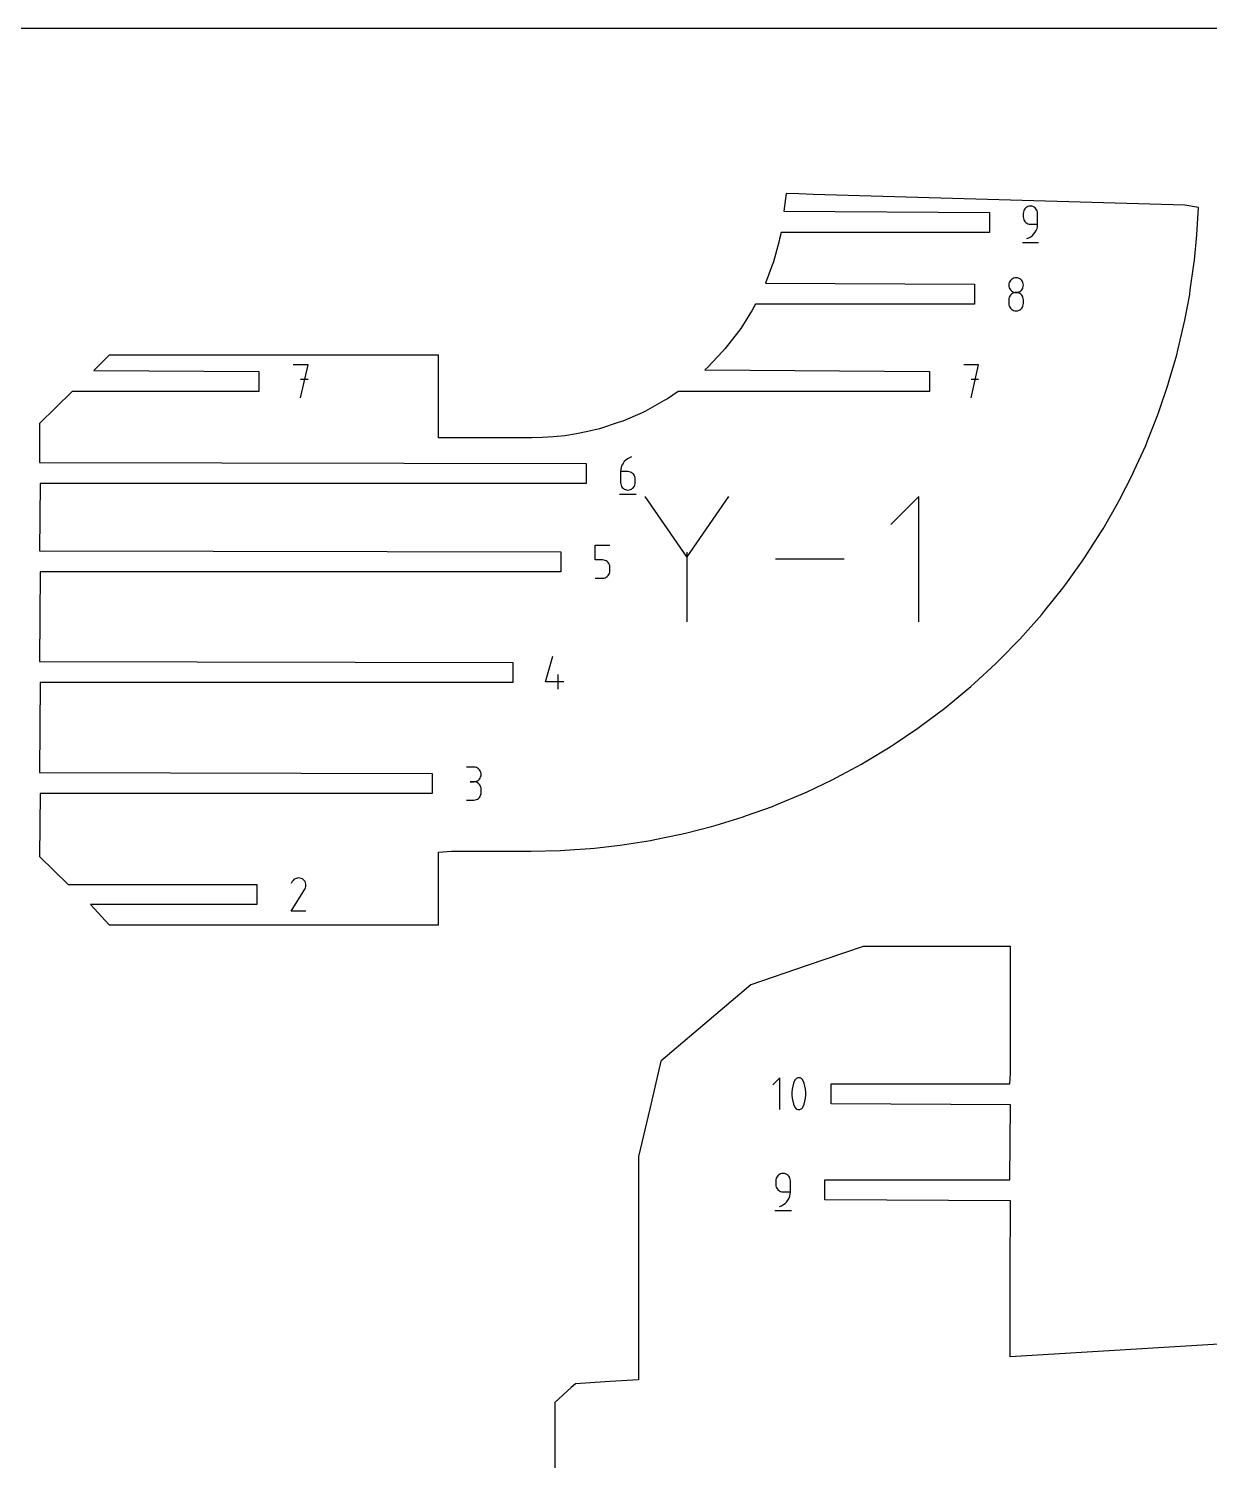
# Model space of a CAD drawing. Extents: x 0 to 900, y 0 to 1000.
# Drawn here: x 296.8 to 468.1, y 792.3 to 1000 of the extents above; entities that cross this region are included whole.
import ezdxf

# ---------------------------------------------------------------- set-up
doc = ezdxf.new("R2010")
doc.units = 0

msp = doc.modelspace()

# ---------------------------------------------------------------- linework, layer by layer
at = {"layer": 'annotation', "color": 1}
for p, q in [((441.937645, 974.228193), (441.761202, 974.179604)), ((442.124989, 974.245048), (441.937645, 974.228193)), ((442.312721, 974.228193), (442.124989, 974.245048)), ((442.124989, 974.245048), (442.124989, 974.245048)), ((442.489371, 974.179604), (442.312721, 974.228193)), ((441.098028, 973.387544), (441.081176, 973.199761)), ((441.081176, 973.199761), (441.081176, 972.677117)), ((441.081176, 972.677117), (441.081176, 972.677117)), ((441.081176, 972.677117), (441.098028, 972.489344)), ((441.146603, 973.564329), (441.098028, 973.387544)), ((441.098028, 972.489344), (441.146603, 972.312586)), ((441.223925, 973.727153), (441.146603, 973.564329)), ((441.146603, 972.312586), (441.223925, 972.149801)), ((441.327021, 973.873056), (441.223925, 973.727153)), ((441.223925, 972.149801), (441.327021, 972.003945)), ((441.452915, 973.999073), (441.327021, 973.873056)), ((441.598633, 974.102244), (441.452915, 973.999073)), ((441.761202, 974.179604), (441.598633, 974.102244)), ((442.652, 974.102244), (442.489371, 974.179604)), ((442.79767, 973.999073), (442.652, 974.102244)), ((442.923443, 973.873056), (442.79767, 973.999073)), ((443.02638, 973.727153), (442.923443, 973.873056)), ((443.103545, 973.564329), (443.02638, 973.727153)), ((443.151998, 973.387544), (443.103545, 973.564329)), ((443.168802, 973.199761), (443.151998, 973.387544)), ((443.168802, 971.632125), (443.168802, 973.199761)), ((443.168802, 973.199761), (443.168802, 973.199761)), ((441.327021, 972.003945), (441.452915, 971.877976)), ((441.452915, 971.877976), (441.598633, 971.774852)), ((441.598633, 971.774852), (441.761202, 971.697531)), ((441.761202, 971.697531), (441.937645, 971.648969)), ((441.937645, 971.648969), (442.124989, 971.632125)), ((442.124989, 971.632125), (443.168802, 971.632125)), ((442.421766, 969.991733), (442.63823, 970.208834)), ((442.63823, 970.208834), (442.821686, 970.453563)), ((442.821686, 970.453563), (442.969302, 970.722087)), ((442.969302, 970.722087), (443.078248, 971.010576)), ((443.078248, 971.010576), (443.145692, 971.315199)), ((443.145692, 971.315199), (443.168802, 971.632125)), ((440.950736, 968.956929), (443.301011, 968.956929)), ((441.60264, 969.544498), (441.90114, 969.655734)), ((441.60264, 969.544498), (441.60264, 969.544498)), ((441.90114, 969.655734), (442.175126, 969.806089)), ((442.175126, 969.806089), (442.421766, 969.991733)), ((439.851701, 963.832053), (439.671482, 963.782465)), ((440.043088, 963.84926), (439.851701, 963.832053)), ((440.234475, 963.832053), (440.043088, 963.84926)), ((440.043088, 963.84926), (440.043088, 963.84926)), ((440.414693, 963.782465), (440.234475, 963.832053)), ((438.994389, 962.975727), (438.97719, 962.784867)), ((438.97719, 962.784867), (438.97719, 962.784867)), ((438.97719, 962.784867), (438.994399, 962.593112)), ((439.043967, 963.155555), (438.994389, 962.975727)), ((438.994399, 962.593112), (439.044002, 962.412586)), ((439.122893, 963.3213), (439.043967, 963.155555)), ((439.044002, 962.412586), (439.12296, 962.246316)), ((439.228138, 963.469914), (439.122893, 963.3213)), ((439.12296, 962.246316), (439.228237, 962.097327)), ((439.356671, 963.598345), (439.228138, 963.469914)), ((439.228237, 962.097327), (439.356794, 961.968644)), ((439.505462, 963.703546), (439.356671, 963.598345)), ((439.356794, 961.968644), (439.505596, 961.86329)), ((439.671482, 963.782465), (439.505462, 963.703546)), ((439.505596, 961.86329), (439.671603, 961.784293)), ((439.671603, 961.784293), (439.85178, 961.734676)), ((439.85178, 961.734676), (440.043088, 961.717465)), ((440.043088, 961.717465), (440.234395, 961.734676)), ((440.234395, 961.734676), (440.414572, 961.784293)), ((440.414572, 961.784293), (440.580579, 961.86329)), ((440.580713, 963.703546), (440.414693, 963.782465)), ((440.580579, 961.86329), (440.729381, 961.968644)), ((440.729505, 963.598345), (440.580713, 963.703546)), ((440.729381, 961.968644), (440.857939, 962.097327)), ((440.858038, 963.469914), (440.729505, 963.598345)), ((440.857939, 962.097327), (440.963215, 962.246316)), ((440.963282, 963.3213), (440.858038, 963.469914)), ((440.963215, 962.246316), (441.042174, 962.412586)), ((441.042208, 963.155555), (440.963282, 963.3213)), ((441.042174, 962.412586), (441.091776, 962.593112)), ((441.091786, 962.975727), (441.042208, 963.155555)), ((441.091776, 962.593112), (441.108985, 962.784867)), ((441.108985, 962.784867), (441.091786, 962.975727)), ((441.108985, 962.784867), (441.108985, 962.784867)), ((438.994389, 960.84203), (438.97719, 960.650363)), ((438.97719, 960.650363), (438.97719, 960.119371)), ((438.97719, 960.119371), (438.97719, 960.119371)), ((438.97719, 960.119371), (438.994399, 959.927719)), ((439.043967, 961.022485), (438.994389, 960.84203)), ((438.994399, 959.927719), (439.044002, 959.74747)), ((439.122893, 961.188703), (439.043967, 961.022485)), ((439.044002, 959.74747), (439.12296, 959.581601)), ((439.228138, 961.337654), (439.122893, 961.188703)), ((439.356671, 961.466313), (439.228138, 961.337654)), ((439.505462, 961.571651), (439.356671, 961.466313)), ((439.671482, 961.65064), (439.505462, 961.571651)), ((439.851701, 961.700254), (439.671482, 961.65064)), ((440.043088, 961.717465), (439.851701, 961.700254)), ((440.234475, 961.700264), (440.043088, 961.717465)), ((440.043088, 961.717465), (440.043088, 961.717465)), ((440.043088, 961.717465), (440.043088, 961.717465)), ((440.414693, 961.650675), (440.234475, 961.700264)), ((440.580713, 961.571717), (440.414693, 961.650675)), ((440.729505, 961.466412), (440.580713, 961.571717)), ((440.858038, 961.337778), (440.729505, 961.466412)), ((440.963282, 961.188836), (440.858038, 961.337778)), ((440.963215, 959.581601), (441.042174, 959.74747)), ((441.042208, 961.022607), (440.963282, 961.188836)), ((441.042174, 959.74747), (441.091776, 959.927719)), ((441.091786, 960.842109), (441.042208, 961.022607)), ((441.091776, 959.927719), (441.108985, 960.119371)), ((441.108985, 960.650363), (441.091786, 960.842109)), ((441.108985, 960.119371), (441.108985, 960.650363)), ((441.108985, 960.650363), (441.108985, 960.650363)), ((439.12296, 959.581601), (439.228237, 959.433086)), ((439.228237, 959.433086), (439.356794, 959.304902)), ((439.356794, 959.304902), (439.505596, 959.200024)), ((439.505596, 959.200024), (439.671603, 959.121427)), ((439.671603, 959.121427), (439.85178, 959.072087)), ((439.85178, 959.072087), (440.043088, 959.054979)), ((440.043088, 959.054979), (440.234395, 959.072087)), ((440.043088, 959.054979), (440.043088, 959.054979)), ((440.234395, 959.072087), (440.414572, 959.121427)), ((440.414572, 959.121427), (440.580579, 959.200024)), ((440.580579, 959.200024), (440.729381, 959.304902)), ((440.729381, 959.304902), (440.857939, 959.433086)), ((440.857939, 959.433086), (440.963215, 959.581601)), ((337.330327, 951.22546), (335.195823, 951.22546)), ((336.263226, 946.42546), (337.330327, 951.22546)), ((434.586093, 951.22546), (432.451589, 951.22546)), ((433.518992, 946.42546), (434.586093, 951.22546)), ((337.330327, 949.087946), (336.263226, 949.087946)), ((434.586093, 949.087946), (433.518992, 949.087946)), ((383.023898, 936.931437), (382.873067, 936.656741)), ((383.211386, 937.181821), (383.023898, 936.931437)), ((383.432655, 937.404029), (383.211386, 937.181821)), ((383.684829, 937.594196), (383.432655, 937.404029)), ((383.96503, 937.748456), (383.684829, 937.594196)), ((384.270383, 937.862945), (383.96503, 937.748456)), ((384.270383, 937.862945), (384.270383, 937.862945)), ((382.692881, 936.049873), (382.669279, 935.725431)), ((382.669279, 935.725431), (382.669279, 934.130046)), ((383.735176, 935.725431), (382.669279, 935.725431)), ((382.761769, 936.361598), (382.692881, 936.049873)), ((382.873067, 936.656741), (382.761769, 936.361598)), ((383.926881, 935.708323), (383.735176, 935.725431)), ((384.107268, 935.658983), (383.926881, 935.708323)), ((384.273337, 935.580386), (384.107268, 935.658983)), ((384.422089, 935.475507), (384.273337, 935.580386)), ((384.550523, 935.347323), (384.422089, 935.475507)), ((384.655638, 935.198809), (384.550523, 935.347323)), ((384.734436, 935.03294), (384.655638, 935.198809)), ((384.783914, 934.852691), (384.734436, 935.03294)), ((384.801074, 934.661038), (384.783914, 934.852691)), ((382.669279, 934.130046), (382.669279, 934.130046)), ((382.669279, 934.130046), (382.686488, 933.938301)), ((382.686488, 933.938301), (382.73609, 933.757803)), ((382.73609, 933.757803), (382.815049, 933.591573)), ((382.815049, 933.591573), (382.920325, 933.442632)), ((382.920325, 933.442632), (383.048883, 933.313998)), ((383.048883, 933.313998), (383.197685, 933.208692)), ((383.197685, 933.208692), (383.363692, 933.129735)), ((383.363692, 933.129735), (383.543869, 933.080146)), ((383.543869, 933.080146), (383.735176, 933.062945)), ((383.735176, 933.062945), (383.926881, 933.080146)), ((383.735176, 933.062945), (383.735176, 933.062945)), ((383.926881, 933.080146), (384.107268, 933.129735)), ((384.107268, 933.129735), (384.273337, 933.208692)), ((384.273337, 933.208692), (384.422089, 933.313998)), ((384.422089, 933.313998), (384.550523, 933.442632)), ((384.550523, 933.442632), (384.655638, 933.591573)), ((384.655638, 933.591573), (384.734436, 933.757803)), ((384.734436, 933.757803), (384.783914, 933.938301)), ((384.783914, 933.938301), (384.801074, 934.130046)), ((384.801074, 934.130046), (384.801074, 934.661038)), ((384.801074, 934.661038), (384.801074, 934.661038)), ((382.535778, 932.462945), (384.935778, 932.462945)), ((392.292827, 923.350571), (386.236196, 932.109286)), ((398.348319, 932.109286), (392.292827, 923.350571)), ((425.932238, 932.108717), (421.895622, 928.070963)), ((425.932238, 913.951349), (425.932238, 932.108717)), ((378.98149, 922.921783), (378.98149, 925.059297)), ((378.98149, 925.059297), (381.113285, 925.059297)), ((380.047388, 922.921783), (378.98149, 922.921783)), ((380.238775, 922.904675), (380.047388, 922.921783)), ((380.418993, 922.855334), (380.238775, 922.904675)), ((380.585013, 922.776737), (380.418993, 922.855334)), ((380.733805, 922.671859), (380.585013, 922.776737)), ((380.862338, 922.543675), (380.733805, 922.671859)), ((380.967582, 922.395161), (380.862338, 922.543675)), ((381.046508, 922.229291), (380.967582, 922.395161)), ((392.292827, 924.055413), (392.292827, 913.95078)), ((415.087748, 923.030033), (405.15961, 923.030033)), ((378.98149, 920.259297), (380.047388, 920.259297)), ((380.047388, 920.259297), (380.238695, 920.276497)), ((380.047388, 920.259297), (380.047388, 920.259297)), ((380.238695, 920.276497), (380.418872, 920.326087)), ((380.418872, 920.326087), (380.584879, 920.405044)), ((380.584879, 920.405044), (380.733681, 920.51035)), ((380.733681, 920.51035), (380.862239, 920.638983)), ((380.862239, 920.638983), (380.967515, 920.787925)), ((380.967515, 920.787925), (381.046473, 920.954155)), ((381.046473, 920.954155), (381.096076, 921.134653)), ((381.096086, 922.049043), (381.046508, 922.229291)), ((381.096076, 921.134653), (381.113285, 921.326398)), ((381.113285, 921.85739), (381.096086, 922.049043)), ((381.113285, 921.326398), (381.113285, 921.85739)), ((381.113285, 921.85739), (381.113285, 921.85739)), ((371.759443, 905.233455), (372.823835, 908.966353)), ((373.625742, 904.166353), (373.625742, 906.298148)), ((374.424638, 905.233455), (371.759443, 905.233455)), ((361.374121, 892.867841), (360.308223, 892.867841)), ((361.565825, 892.850634), (361.374121, 892.867841)), ((361.746212, 892.801046), (361.565825, 892.850634)), ((361.912281, 892.722127), (361.746212, 892.801046)), ((362.061033, 892.616927), (361.912281, 892.722127)), ((362.189467, 892.488495), (362.061033, 892.616927)), ((362.061033, 890.987225), (362.189467, 891.115909)), ((362.294583, 892.339882), (362.189467, 892.488495)), ((362.189467, 891.115909), (362.294583, 891.264898)), ((362.37338, 892.174136), (362.294583, 892.339882)), ((362.294583, 891.264898), (362.37338, 891.431168)), ((362.422859, 891.994309), (362.37338, 892.174136)), ((362.37338, 891.431168), (362.422859, 891.611693)), ((362.440018, 891.803449), (362.422859, 891.994309)), ((362.422859, 891.611693), (362.440018, 891.803449)), ((362.440018, 891.803449), (362.440018, 891.803449)), ((361.374121, 890.736046), (360.840419, 890.736046)), ((360.840419, 890.736046), (361.374121, 890.736046)), ((361.374121, 890.736046), (361.565825, 890.753258)), ((361.565825, 890.718839), (361.374121, 890.736046)), ((361.374121, 890.736046), (361.374121, 890.736046)), ((361.565825, 890.753258), (361.746212, 890.802874)), ((361.746212, 890.669251), (361.565825, 890.718839)), ((361.746212, 890.802874), (361.912281, 890.881872)), ((361.912281, 890.590332), (361.746212, 890.669251)), ((361.912281, 890.881872), (362.061033, 890.987225)), ((362.061033, 890.485132), (361.912281, 890.590332)), ((362.189467, 890.3567), (362.061033, 890.485132)), ((362.294583, 890.208087), (362.189467, 890.3567)), ((362.37338, 890.042341), (362.294583, 890.208087)), ((362.422859, 889.862514), (362.37338, 890.042341)), ((362.440018, 889.671654), (362.422859, 889.862514)), ((362.422859, 888.947014), (362.440018, 889.137953)), ((362.440018, 889.137953), (362.440018, 889.671654)), ((362.440018, 889.671654), (362.440018, 889.671654)), ((360.308223, 888.07356), (361.374121, 888.07356)), ((361.374121, 888.07356), (361.565825, 888.090758)), ((361.374121, 888.07356), (361.374121, 888.07356)), ((361.565825, 888.090758), (361.746212, 888.140321)), ((361.746212, 888.140321), (361.912281, 888.219208)), ((361.912281, 888.219208), (362.061033, 888.324376)), ((362.061033, 888.324376), (362.189467, 888.452783)), ((362.189467, 888.452783), (362.294583, 888.601386)), ((362.294583, 888.601386), (362.37338, 888.767144)), ((362.37338, 888.767144), (362.422859, 888.947014)), ((335.442846, 876.640132), (335.291438, 876.535725)), ((335.608339, 876.716407), (335.442846, 876.640132)), ((335.783863, 876.763497), (335.608339, 876.716407)), ((335.965365, 876.78035), (335.783863, 876.763497)), ((336.148792, 876.765911), (335.965365, 876.78035)), ((336.330092, 876.719129), (336.148792, 876.765911)), ((336.505209, 876.63895), (336.330092, 876.719129)), ((336.661833, 876.527732), (336.505209, 876.63895)), ((336.505209, 876.63895), (336.505209, 876.63895)), ((334.904106, 871.980428), (336.873954, 875.15163)), ((335.047088, 876.246726), (334.907116, 875.97822)), ((335.158168, 876.404239), (335.047088, 876.246726)), ((335.291438, 876.535725), (335.158168, 876.404239)), ((336.792788, 876.394271), (336.661833, 876.527732)), ((336.896909, 876.242657), (336.792788, 876.394271)), ((336.873954, 875.15163), (336.876309, 875.154544)), ((336.873954, 875.15163), (336.873954, 875.15163)), ((336.876309, 875.154544), (336.878567, 875.157483)), ((336.878567, 875.157483), (336.880743, 875.160471)), ((336.880743, 875.160471), (336.882853, 875.163534)), ((336.882853, 875.163534), (336.884911, 875.166696)), ((336.884911, 875.166696), (336.886931, 875.169981)), ((336.886931, 875.169981), (336.888929, 875.173415)), ((336.888929, 875.173415), (336.89092, 875.177023)), ((336.89092, 875.177023), (336.892918, 875.180829)), ((336.892918, 875.180829), (336.974252, 875.355461)), ((336.892918, 875.180829), (336.892918, 875.180829)), ((336.973032, 876.076981), (336.896909, 876.242657)), ((337.019992, 875.901333), (336.973032, 876.076981)), ((336.974252, 875.355461), (337.021767, 875.536483)), ((337.036625, 875.719804), (337.019992, 875.901333)), ((337.021767, 875.536483), (337.036625, 875.719804)), ((337.0359, 871.980428), (334.904106, 871.980428)), ((405.777216, 847.792356), (404.750638, 846.765488)), ((405.777216, 843.174636), (405.777216, 847.792356)), ((408.011203, 847.525834), (407.951594, 847.426707)), ((408.085491, 847.610307), (408.011203, 847.525834)), ((408.172, 847.67931), (408.085491, 847.610307)), ((408.268268, 847.732025), (408.172, 847.67931)), ((408.371837, 847.767634), (408.268268, 847.732025)), ((408.480247, 847.78532), (408.371837, 847.767634)), ((408.591037, 847.784265), (408.480247, 847.78532)), ((408.701749, 847.763651), (408.591037, 847.784265)), ((408.809923, 847.722662), (408.701749, 847.763651)), ((408.851334, 847.700901), (408.809923, 847.722662)), ((408.809923, 847.722662), (408.809923, 847.722662)), ((408.891071, 847.675906), (408.851334, 847.700901)), ((408.928942, 847.647874), (408.891071, 847.675906)), ((408.964754, 847.617004), (408.928942, 847.647874)), ((408.998314, 847.583493), (408.964754, 847.617004)), ((409.029428, 847.547539), (408.998314, 847.583493)), ((409.057904, 847.509339), (409.029428, 847.547539)), ((409.083548, 847.469092), (409.057904, 847.509339)), ((407.553318, 846.145122), (407.509065, 845.702891)), ((407.509065, 845.702891), (407.509065, 845.258834)), ((407.641824, 846.582112), (407.553318, 846.145122)), ((407.774582, 847.010445), (407.641824, 846.582112)), ((407.951594, 847.426707), (407.774582, 847.010445)), ((407.951594, 847.426707), (407.951594, 847.426707)), ((409.106168, 847.426996), (409.083548, 847.469092)), ((409.284038, 847.009877), (409.106168, 847.426996)), ((409.106168, 847.426996), (409.106168, 847.426996)), ((409.41744, 846.5809), (409.284038, 847.009877)), ((409.506374, 846.143481), (409.41744, 846.5809)), ((409.550842, 845.701036), (409.506374, 846.143481)), ((409.550842, 845.256979), (409.550842, 845.701036)), ((407.509065, 845.258834), (407.553318, 844.816367)), ((407.553318, 844.816367), (407.641824, 844.378906)), ((407.641824, 844.378906), (407.774582, 843.949864)), ((407.774582, 843.949864), (407.951594, 843.532659)), ((407.951594, 843.532659), (407.951594, 843.532659)), ((407.951594, 843.532659), (407.974131, 843.490647)), ((407.974131, 843.490647), (407.999586, 843.450601)), ((407.999586, 843.450601), (408.027851, 843.412642)), ((408.027851, 843.412642), (408.058819, 843.376894)), ((408.058819, 843.376894), (408.092382, 843.343476)), ((408.092382, 843.343476), (408.128433, 843.31251)), ((408.885794, 843.281385), (408.972266, 843.3502)), ((408.972266, 843.3502), (409.046553, 843.434325)), ((409.046553, 843.434325), (409.106168, 843.532949)), ((409.106168, 843.532949), (409.284038, 843.949296)), ((409.106168, 843.532949), (409.106168, 843.532949)), ((409.284038, 843.949296), (409.41744, 844.377694)), ((409.41744, 844.377694), (409.506374, 844.814726)), ((409.506374, 844.814726), (409.550842, 845.256979)), ((408.128433, 843.31251), (408.166866, 843.284119)), ((408.166866, 843.284119), (408.207572, 843.258424)), ((408.207572, 843.258424), (408.250445, 843.235545)), ((408.250445, 843.235545), (408.250445, 843.235545)), ((408.250445, 843.235545), (408.357767, 843.195426)), ((408.357767, 843.195426), (408.467834, 843.175494)), ((408.467834, 843.175494), (408.578159, 843.174936)), ((408.578159, 843.174936), (408.686252, 843.192941)), ((408.686252, 843.192941), (408.789627, 843.228695)), ((408.789627, 843.228695), (408.885794, 843.281385)), ((405.19034, 833.038107), (405.173131, 832.846351)), ((405.239942, 833.218633), (405.19034, 833.038107)), ((405.3189, 833.384902), (405.239942, 833.218633)), ((405.424177, 833.533892), (405.3189, 833.384902)), ((405.552735, 833.662575), (405.424177, 833.533892)), ((405.701536, 833.767928), (405.552735, 833.662575)), ((405.867544, 833.846926), (405.701536, 833.767928)), ((406.04772, 833.896543), (405.867544, 833.846926)), ((406.239028, 833.913754), (406.04772, 833.896543)), ((406.430732, 833.896543), (406.239028, 833.913754)), ((406.239028, 833.913754), (406.239028, 833.913754)), ((406.611119, 833.846926), (406.430732, 833.896543)), ((406.777189, 833.767928), (406.611119, 833.846926)), ((406.925941, 833.662575), (406.777189, 833.767928)), ((407.054375, 833.533892), (406.925941, 833.662575)), ((407.15949, 833.384902), (407.054375, 833.533892)), ((407.238287, 833.218633), (407.15949, 833.384902)), ((407.287766, 833.038107), (407.238287, 833.218633)), ((407.304926, 832.846351), (407.287766, 833.038107)), ((405.173131, 832.846351), (405.173131, 832.31265)), ((405.173131, 832.31265), (405.173131, 832.31265)), ((405.173131, 832.31265), (405.19034, 832.120905)), ((405.19034, 832.120905), (405.239942, 831.940407)), ((405.239942, 831.940407), (405.3189, 831.774177)), ((405.3189, 831.774177), (405.424177, 831.625235)), ((405.424177, 831.625235), (405.552735, 831.496602)), ((405.552735, 831.496602), (405.701536, 831.391296)), ((405.701536, 831.391296), (405.867544, 831.312339)), ((405.867544, 831.312339), (406.04772, 831.26275)), ((406.04772, 831.26275), (406.239028, 831.245549)), ((406.239028, 831.245549), (407.304926, 831.245549)), ((407.212455, 830.610849), (407.281326, 830.921917)), ((407.281326, 830.921917), (407.304926, 831.245549)), ((407.304926, 831.245549), (407.304926, 832.846351)), ((407.304926, 832.846351), (407.304926, 832.846351)), ((405.705628, 829.113754), (406.010443, 829.227343)), ((405.705628, 829.113754), (405.705628, 829.113754)), ((406.010443, 829.227343), (406.290226, 829.380879)), ((406.290226, 829.380879), (406.542084, 829.570451)), ((406.542084, 829.570451), (406.763128, 829.792146)), ((406.763128, 829.792146), (406.950465, 830.042051)), ((406.950465, 830.042051), (407.101205, 830.316257)), ((407.101205, 830.316257), (407.212455, 830.610849)), ((405.039931, 828.513754), (407.439931, 828.513754))]:
    msp.add_line(p, q, dxfattribs=at)
at = {"layer": 'boundary', "color": 5}
for p, q in [((406.670199, 976.063776), (406.362486, 973.494773)), ((408.52172, 976.009694), (406.670199, 976.063776)), ((410.614214, 975.948573), (408.52172, 976.009694)), ((464.537632, 974.373455), (410.614214, 975.948573)), ((466.483088, 974.030039), (464.537632, 974.373455)), ((406.362486, 973.494773), (436.200186, 973.344773)), ((436.200186, 973.344773), (436.200186, 970.444773)), ((466.265835, 970.077084), (466.483088, 974.030039)), ((405.974021, 970.444773), (405.746327, 969.517246)), ((436.200186, 970.444773), (405.974021, 970.444773)), ((465.908392, 966.424464), (466.265835, 970.077084)), ((405.611256, 969.013187), (404.85272, 966.182483)), ((405.746327, 969.517246), (405.611256, 969.013187)), ((404.85272, 966.182483), (404.665875, 965.681623)), ((465.845331, 965.780195), (465.908392, 966.424464)), ((404.665875, 965.681623), (403.686086, 963.05513)), ((465.315426, 962.088855), (465.845331, 965.780195)), ((403.686086, 963.05513), (433.99369, 962.90513)), ((433.99369, 962.90513), (433.99369, 960.005129)), ((465.221944, 961.437758), (465.315426, 962.088855)), ((402.239428, 960.00513), (401.742471, 959.156978)), ((433.99369, 960.005129), (402.239428, 960.00513)), ((464.513222, 957.718885), (465.221944, 961.437758)), ((401.742471, 959.156978), (400.108698, 956.512729)), ((464.388201, 957.062931), (464.513222, 957.718885)), ((399.768647, 956.068887), (397.858991, 953.57635)), ((400.108698, 956.512729), (399.768647, 956.068887)), ((463.495208, 953.3286), (464.388201, 957.062931)), ((397.858991, 953.57635), (397.473924, 953.166997)), ((308.504359, 952.637749), (306.248257, 950.42546)), ((311.713224, 952.637749), (308.504359, 952.637749)), ((331.367128, 952.637749), (311.713224, 952.637749)), ((343.090192, 952.637749), (331.367128, 952.637749)), ((356.252262, 952.637749), (343.090192, 952.637749)), ((356.252263, 945.455359), (356.252262, 952.637749)), ((397.473924, 953.166997), (395.311469, 950.868137)), ((462.255968, 948.933022), (463.337683, 952.66992)), ((463.337683, 952.66992), (463.495208, 953.3286)), ((306.248257, 950.42546), (330.213828, 950.27546)), ((330.213828, 950.27546), (330.213828, 947.37546)), ((395.311469, 950.868137), (394.886968, 950.499838)), ((394.886968, 950.499838), (427.469594, 950.27546)), ((427.469594, 950.27546), (427.469594, 947.37546)), ((303.137854, 947.37546), (298.390605, 942.720396)), ((330.213828, 947.37546), (303.137854, 947.37546)), ((391.003425, 947.37546), (389.478626, 946.301664)), ((427.469594, 947.37546), (391.003425, 947.37546)), ((460.791418, 944.54803), (462.065154, 948.273891)), ((462.065154, 948.273891), (462.255968, 948.933022)), ((356.252267, 941.99642), (356.252263, 945.455359)), ((388.996455, 946.029901), (386.288678, 944.50372)), ((389.478626, 946.301664), (388.996455, 946.029901)), ((382.986616, 943.052047), (382.478649, 942.885489)), ((385.789561, 944.284297), (382.986616, 943.052047)), ((386.288678, 944.50372), (385.789561, 944.284297)), ((459.098947, 940.190214), (460.566736, 943.890846)), ((460.566736, 943.890846), (460.791418, 944.54803)), ((298.390605, 942.720396), (298.390605, 937.062945)), ((356.252264, 940.634246), (356.252267, 941.99642)), ((376.258035, 941.191274), (374.58609, 940.935974)), ((377.939897, 941.528591), (376.258035, 941.191274)), ((379.626017, 941.95012), (377.939897, 941.528591)), ((382.478649, 942.885489), (379.626017, 941.95012)), ((358.262353, 940.639717), (356.252264, 940.634246)), ((358.930337, 940.639717), (358.262353, 940.639717)), ((369.790476, 940.642298), (358.930337, 940.639717)), ((371.292795, 940.660489), (369.790476, 940.642298)), ((372.929383, 940.760051), (371.292795, 940.660489)), ((374.58609, 940.935974), (372.929383, 940.760051)), ((457.177502, 935.876717), (458.840034, 939.53748)), ((458.840034, 939.53748), (459.098947, 940.190214)), ((298.390605, 937.062945), (377.685778, 936.912945)), ((377.685778, 936.912945), (377.685778, 934.012945)), ((455.027738, 931.625052), (456.884242, 935.231018)), ((456.884242, 935.231018), (457.177502, 935.876717)), ((298.485605, 934.012945), (298.390605, 924.259297)), ((377.685778, 934.012945), (298.485605, 934.012945)), ((452.652037, 927.452894), (454.700263, 930.989019)), ((454.700263, 930.989019), (455.027738, 931.625052)), ((450.054599, 923.377862), (452.290746, 926.829179)), ((452.290746, 926.829179), (452.652037, 927.452894)), ((298.390605, 924.259297), (373.99799, 924.109297)), ((373.99799, 924.109297), (373.997989, 921.209297)), ((447.241429, 919.417297), (449.660161, 922.769107)), ((449.660161, 922.769107), (450.054599, 923.377862)), ((298.485605, 921.209297), (298.390605, 908.166353)), ((373.997989, 921.209297), (298.485605, 921.209297)), ((444.220319, 915.588029), (446.814787, 918.826094)), ((446.814787, 918.826094), (447.241429, 919.417297)), ((441.000769, 911.906146), (443.762679, 915.01689)), ((443.762679, 915.01689), (444.220319, 915.588029)), ((440.513596, 911.357466), (441.000769, 911.906146)), ((437.593939, 908.38678), (440.513596, 911.357466)), ((298.390605, 908.166353), (367.042642, 908.016353)), ((367.042642, 908.016353), (367.042642, 905.116353)), ((434.012498, 905.043904), (437.078942, 907.862804)), ((437.078942, 907.862804), (437.593939, 908.38678)), ((298.485605, 905.116353), (298.390605, 892.07341)), ((367.042642, 905.116353), (298.485605, 905.116353)), ((430.270434, 901.890129), (433.471608, 904.546702)), ((433.471608, 904.546702), (434.012498, 905.043904)), ((429.705784, 901.421559), (430.270434, 901.890129)), ((426.382956, 898.936574), (429.705784, 901.421559)), ((422.366196, 896.192726), (425.796846, 898.498271)), ((425.796846, 898.498271), (426.382956, 898.936574)), ((418.237063, 893.666337), (421.761069, 895.786074)), ((421.761069, 895.786074), (422.366196, 896.192726)), ((414.01297, 891.363369), (417.615469, 893.292459)), ((417.615469, 893.292459), (418.237063, 893.666337)), ((298.390605, 892.07341), (355.324723, 891.92341)), ((355.324723, 891.92341), (355.324723, 889.02341)), ((413.377533, 891.023119), (414.01297, 891.363369)), ((409.065009, 888.981924), (409.711628, 889.287966)), ((409.711628, 889.287966), (413.377533, 891.023119)), ((298.485605, 889.02341), (298.390605, 879.910471)), ((355.324723, 889.02341), (298.485605, 889.02341)), ((400.948124, 885.827443), (404.695671, 887.170943)), ((404.695671, 887.170943), (405.350809, 887.442466)), ((405.350809, 887.442466), (409.065009, 888.981924)), ((396.52082, 884.441783), (400.287106, 885.590484)), ((400.287106, 885.590484), (400.948124, 885.827443)), ((387.6584, 882.34618), (391.420448, 883.114072)), ((391.420448, 883.114072), (392.085587, 883.282758)), ((392.085587, 883.282758), (395.856497, 884.239183)), ((395.856497, 884.239183), (396.52082, 884.441783)), ((369.680788, 880.678362), (373.925262, 880.768492)), ((373.925262, 880.768492), (374.571275, 880.809994)), ((374.571275, 880.809994), (378.233785, 881.045361)), ((378.233785, 881.045361), (378.887642, 881.117036)), ((378.887642, 881.117036), (382.594605, 881.523474)), ((382.594605, 881.523474), (383.254371, 881.626512)), ((383.254371, 881.626512), (386.994826, 882.210748)), ((386.994826, 882.210748), (387.6584, 882.34618)), ((298.390605, 879.910471), (302.551408, 875.830467)), ((356.252262, 876.382152), (356.252267, 879.45902)), ((356.252263, 880.503848), (358.127133, 880.677711)), ((356.252267, 879.45902), (356.252263, 880.503848)), ((358.127133, 880.677711), (358.930337, 880.678362)), ((358.930337, 880.678362), (369.680788, 880.678362)), ((302.551408, 875.830467), (329.920605, 875.830467)), ((329.920605, 875.830467), (329.920605, 872.930467)), ((356.252261, 869.993122), (356.252262, 876.382152)), ((329.920605, 872.930467), (305.756811, 872.930466)), ((305.756811, 872.930466), (308.504359, 869.993122)), ((308.504359, 869.993122), (311.713224, 869.993122)), ((311.713224, 869.993122), (331.367128, 869.993122)), ((331.367128, 869.993122), (343.090192, 869.993122)), ((343.090192, 869.993122), (356.252261, 869.993122)), ((417.862731, 866.818122), (409.740181, 864.056456)), ((427.791118, 866.818122), (417.862731, 866.818122)), ((439.240311, 866.818122), (427.791118, 866.818122)), ((439.240311, 863.597414), (439.240311, 866.818122)), ((409.740181, 864.056456), (401.54485, 861.270046)), ((439.240209, 858.769062), (439.240311, 862.441434)), ((439.240311, 862.441434), (439.240311, 863.597414)), ((401.54485, 861.270046), (394.907008, 855.627887)), ((439.238816, 857.336871), (439.239524, 858.06471)), ((439.239524, 858.06471), (439.240209, 858.769062)), ((439.237146, 855.621147), (439.237786, 856.277738)), ((439.237786, 856.277738), (439.238816, 857.336871)), ((394.907008, 855.627887), (388.52695, 850.204834)), ((439.234907, 853.320873), (439.23568, 854.114836)), ((439.23568, 854.114836), (439.236434, 854.892702)), ((439.236434, 854.892702), (439.237146, 855.621147)), ((439.230185, 848.474525), (439.233479, 851.854855)), ((439.233479, 851.854855), (439.234156, 852.552597)), ((439.234156, 852.552597), (439.234907, 853.320873)), ((388.52695, 850.204834), (386.901493, 843.296636)), ((439.133831, 846.933496), (439.230185, 848.474525)), ((413.201072, 844.033496), (413.201073, 846.933496)), ((413.201073, 846.933496), (439.133831, 846.933496)), ((439.225714, 843.883496), (413.201072, 844.033496)), ((439.120228, 832.963754), (439.225714, 843.883496)), ((386.901493, 843.296636), (385.266193, 836.346578)), ((385.266193, 836.346578), (385.266188, 813.307595)), ((412.289931, 830.063754), (412.289931, 832.963754)), ((412.289931, 832.963754), (439.120228, 832.963754)), ((439.212112, 829.913754), (412.289931, 830.063754)), ((439.201878, 819.402338), (439.212112, 829.913754)), ((439.200233, 817.71567), (439.201122, 818.624786)), ((439.201122, 818.624786), (439.201878, 819.402338)), ((439.198327, 815.755451), (439.199283, 816.738571)), ((439.199283, 816.738571), (439.200233, 817.71567)), ((439.196576, 813.958794), (439.197413, 814.817138)), ((439.197413, 814.817138), (439.198327, 815.755451)), ((385.266188, 813.307595), (385.26619, 803.967367)), ((439.194227, 811.545964), (439.195203, 812.547223)), ((439.195203, 812.547223), (439.195839, 813.199923)), ((439.195839, 813.199923), (439.196576, 813.958794)), ((506.546937, 811.430185), (439.190078, 807.285486)), ((439.191364, 808.606091), (439.194227, 811.545964)), ((439.190786, 808.013559), (439.191364, 808.606091)), ((439.190078, 807.285486), (439.190786, 808.013559)), ((385.26619, 803.967367), (381.158521, 803.714607)), ((375.507466, 802.847609), (373.124603, 800.670253)), ((376.116778, 803.40437), (375.507466, 802.847609)), ((381.158521, 803.714607), (376.116778, 803.40437)), ((373.124603, 800.670253), (373.124603, 784.403884))]:
    msp.add_line(p, q, dxfattribs=at)
at = {"layer": 'frame', "color": 5}
msp.add_line((900, 1000), (0, 1000), dxfattribs=at)

doc.saveas('drawing.dxf')
